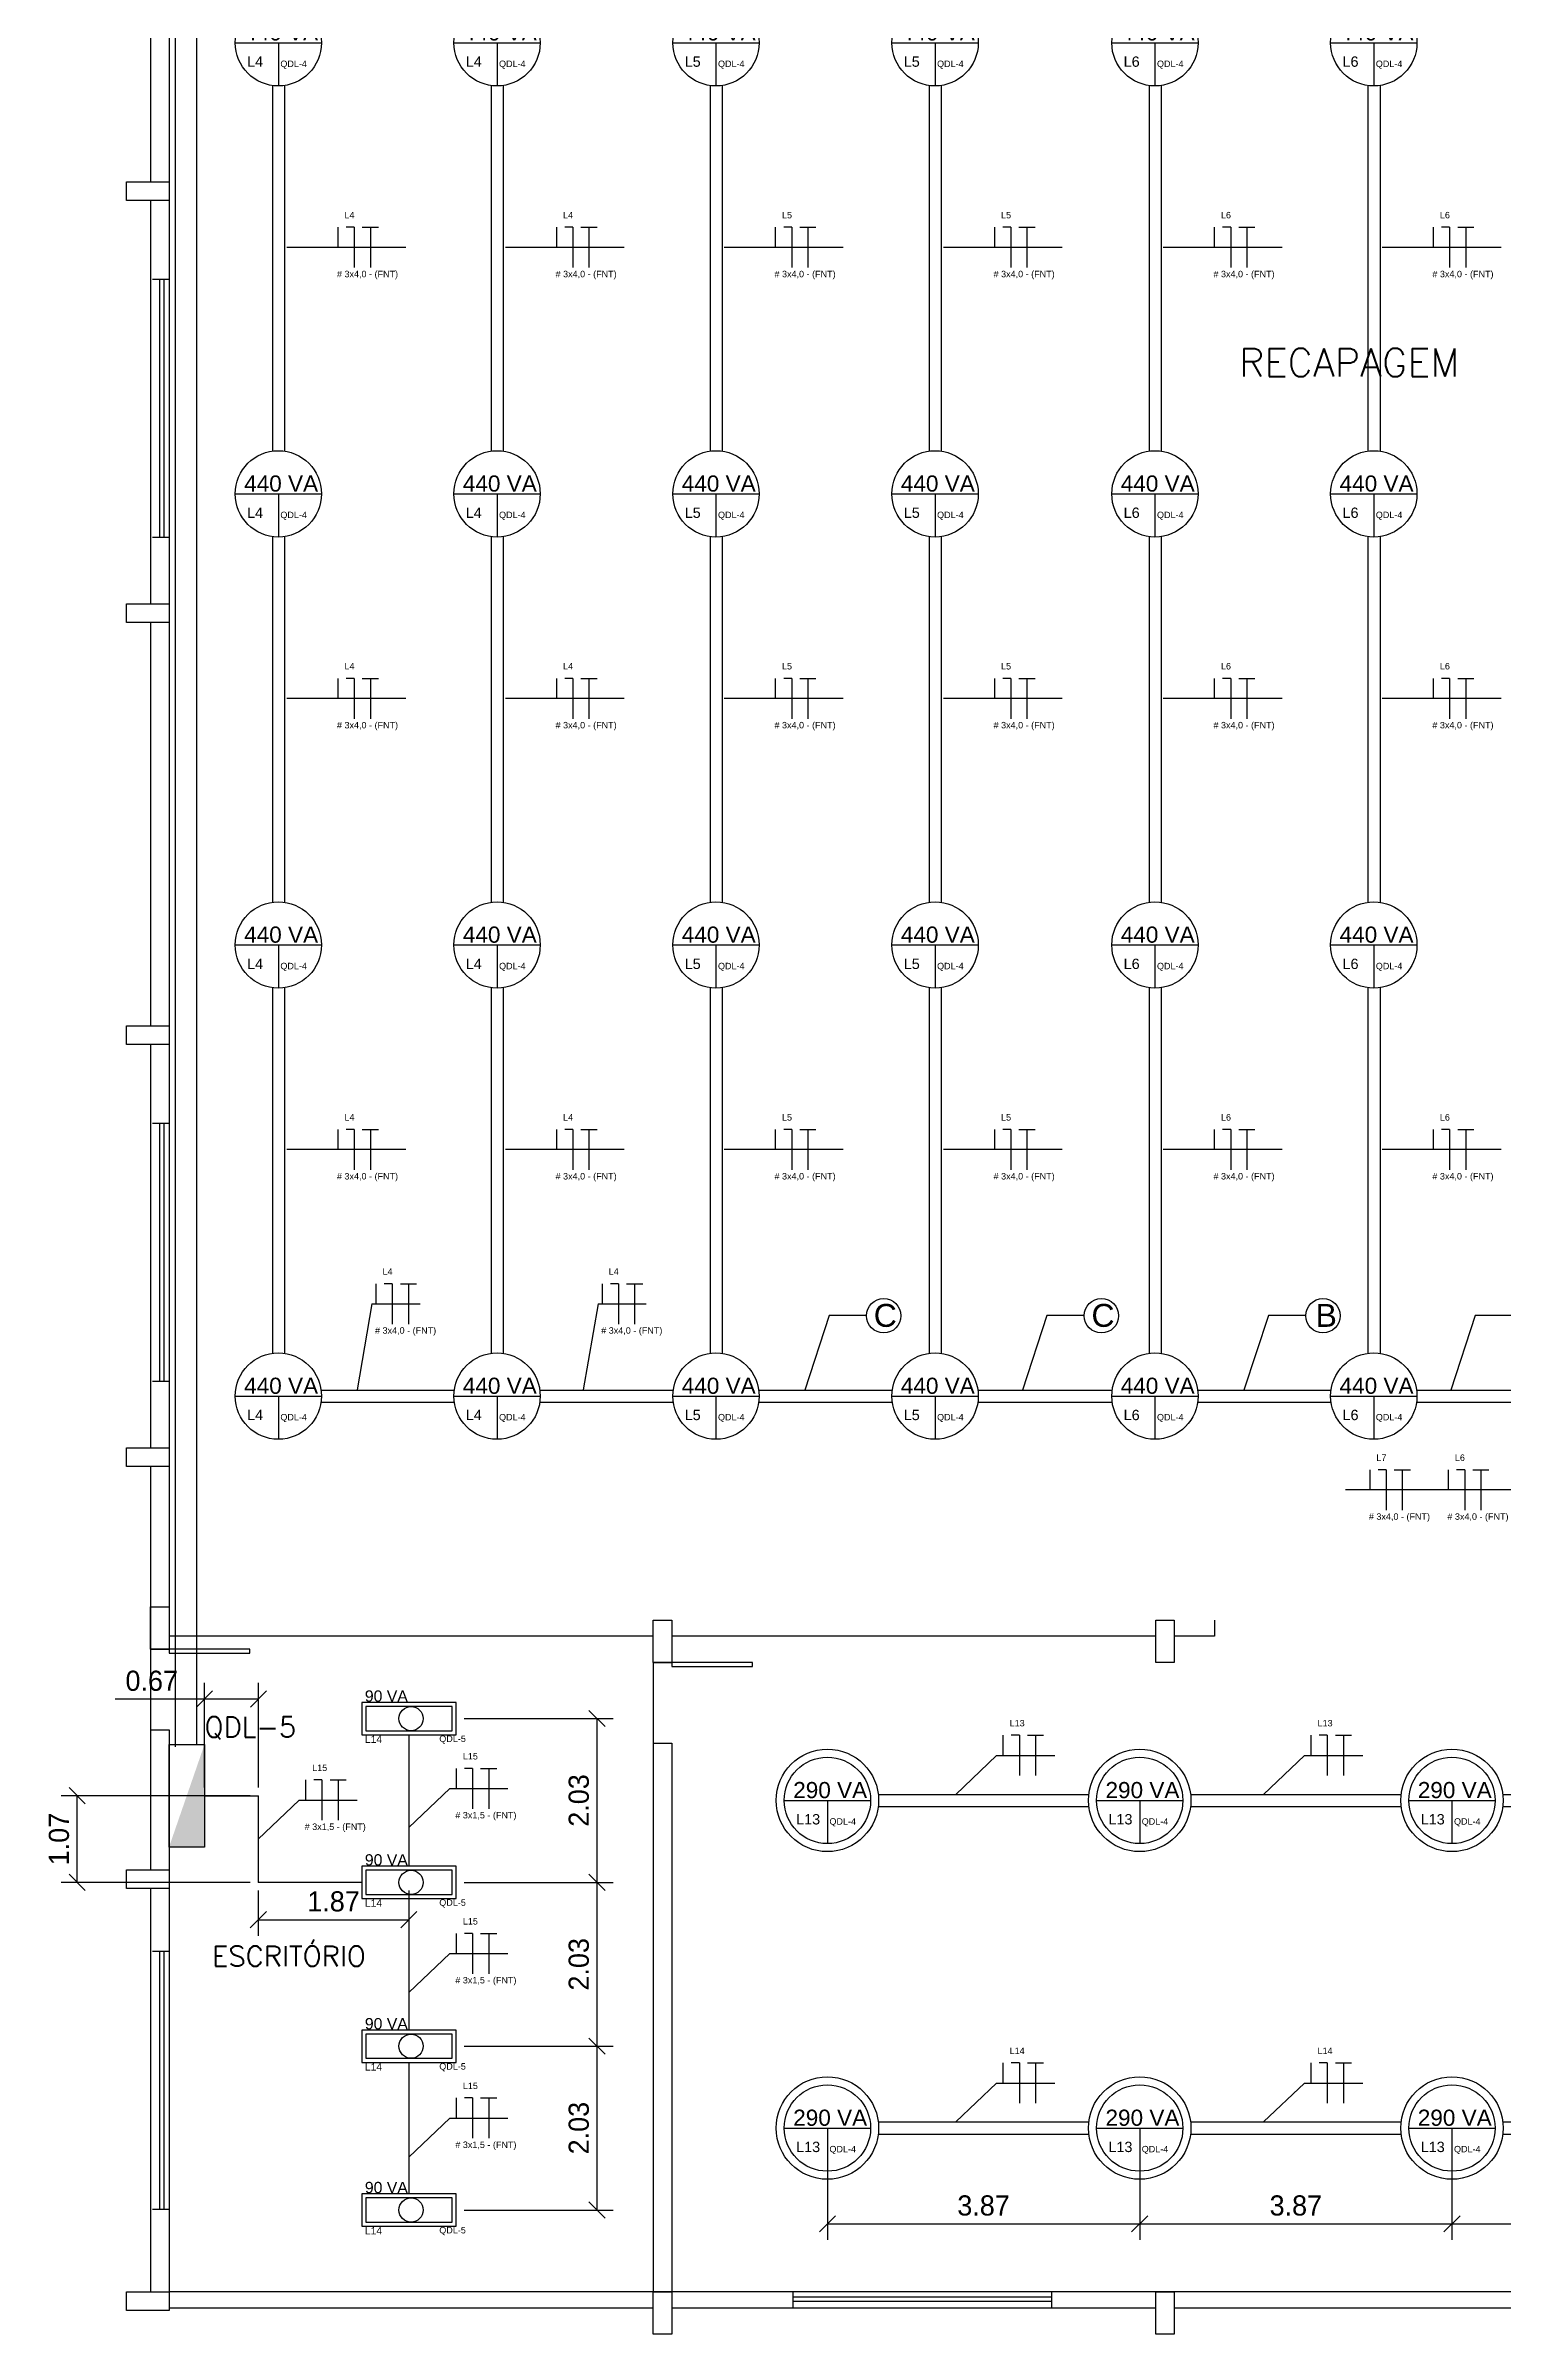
# Model space of a CAD drawing. Extents: x 196 to 487, y -48 to 152.
# Drawn here: x 272.57 to 290.63, y 13.54 to 41.89 of the extents above; entities that cross this region are included whole.
import ezdxf

# ---------------------------------------------------------------- set-up
doc = ezdxf.new("R2010")
doc.units = 0
doc.header["$MEASUREMENT"] = 0
doc.layers.get('0').update_dxf_attribs({"linetype": 'CONTINUOUS'})
doc.layers.get('DEFPOINTS').update_dxf_attribs({"linetype": 'CONTINUOUS'})
for name, color, linetype in [('_ARQ', 5, 'CONTINUOUS'), ('_ARQ-TEXTO', 4, 'CONTINUOUS'), ('_ELT-Eletrocalhas', 9, 'CONTINUOUS'), ('_ELT-Eletroduto', 7, 'CONTINUOUS'), ('_ELT-LUMINÁRIA', 2, 'CONTINUOUS'), ('_ELT-PONTO', 2, 'CONTINUOUS'), ('ELET_FIAÇÃO', 1, 'CONTINUOUS')]:
    doc.layers.add(name, color=color, linetype=linetype)
doc.styles.add('ARIAL', font='arial.ttf')
doc.styles.add('ROMANS', font='romans')
doc.dimstyles.new('LUMINOTECNICO', dxfattribs={"dimscale": 0, "dimtxt": 0.25, "dimasz": 0.2, "dimexe": 0.2, "dimexo": 0.1, "dimgap": 0.1, "dimtad": 1, "dimdsep": 46, "dimtxsty": 'Standard', "dimblk1": 'OBLIQUE', "dimblk2": 'OBLIQUE', "dimsah": 1, "dimcen": 0.2, "dimadec": 1, "dimazin": 0, "dimtfac": 1, "dimtmove": 0, "dimatfit": 3, "dimldrblk": 'OBLIQUE', "dimfxl": 1, "dimtolj": 1, "dimtzin": 0, "dimarcsym": 0})

# ---------------------------------------------------------------- blocks, each defined once
blk = doc.blocks.new('LUM_ RS-812')
at = {"layer": '_ELT-LUMINÁRIA', "linetype": 'Continuous'}
blk.add_circle((0, 0), 0.15, dxfattribs=at)
at = {"layer": '_ELT-PONTO', "linetype": 'Continuous'}
for points in [[(0.558, 0.2), (-0.612, 0.2), (-0.612, -0.2), (0.558, -0.2)], [(0.508, 0.15), (-0.562, 0.15), (-0.562, -0.15), (0.508, -0.15)]]:
    blk.add_lwpolyline(points, close=True, dxfattribs=at)
at = {"layer": '_ELT-LUMINÁRIA', "linetype": 'Continuous', "style": 'ARIAL'}
for tag, p, height in [('P', (-0.573, 0.209), 0.14), ('C', (-0.572, -0.302), 0.091), ('A', (0.349, -0.29), 0.08)]:
    blk.add_attdef(tag, p, '', height=height, dxfattribs=at)
blk = doc.blocks.new('Lum_VSódio')
at = {"layer": '_ELT-LUMINÁRIA', "linetype": 'Continuous'}
for points in [[(-0.535, 0), (0, 0), (0.535, 0)], [(0, 0), (0, -0.535)]]:
    blk.add_lwpolyline(points, dxfattribs=at)
for radius in [0.635, 0.535]:
    blk.add_circle((0, 0), radius, dxfattribs=at)
at = {"layer": '_ELT-LUMINÁRIA', "linetype": 'Continuous', "style": 'ARIAL'}
for tag, p, height in [('P', (-0.424, 0.028), 0.2), ('C', (-0.388, -0.298), 0.128), ('A', (0.025, -0.301), 0.08)]:
    blk.add_attdef(tag, p, '', height=height, dxfattribs=at)
blk = doc.blocks.new('FIACAO_ELETRO')
at = {"layer": 'ELET_FIAÇÃO', "linetype": 'Continuous'}
for p, q in [((0.589, 0.483), (0.589, 0.733)), ((0.789, 0.733), (0.689, 0.733)), ((0.789, 0.733), (0.789, 0.233)), ((0.889, 0.733), (1.089, 0.733)), ((0.989, 0.733), (0.989, 0.233))]:
    blk.add_line(p, q, dxfattribs=at)
at = {"layer": 'ELET_FIAÇÃO', "color": 7, "linetype": 'Continuous'}
for points in [[(0.505, 0.483), (0, 0)], [(0.505, 0.483), (1.227, 0.483)]]:
    blk.add_lwpolyline(points, dxfattribs=at)
at = {"layer": 'ELET_FIAÇÃO', "color": 7, "linetype": 'Continuous', "style": 'ARIAL'}
for tag, p in [('C', (0.668, 0.843)), ('B', (0.575, 0.113))]:
    blk.add_attdef(tag, p, '', height=0.08, dxfattribs=at)
blk = doc.blocks.new('_OBLIQUE')
at = {"color": 0, "linetype": 'ByBlock'}
blk.add_line((-0.5, -0.5), (0.5, 0.5), dxfattribs=at)
blk = doc.blocks.new('*D101')
at = {"layer": '_ELT-Eletroduto', "color": 0, "linetype": 'Continuous', "lineweight": -2, "transparency": 16777216}
for p, q in [((277.758, 17.106), (279.604, 17.106)), ((279.404, 15.076), (279.404, 17.106)), ((277.758, 15.076), (279.604, 15.076))]:
    blk.add_line(p, q, dxfattribs=at)
at = {"layer": 'DEFPOINTS', "color": 0, "linetype": 'Continuous', "transparency": 16777216}
for p in [(277.658, 17.106), (279.404, 17.106), (277.658, 15.076)]:
    blk.add_point(p, dxfattribs=at)
at = {"layer": '_ELT-Eletroduto', "color": 0, "linetype": 'Continuous', "lineweight": -2, "transparency": 16777216, "xscale": 0.2, "yscale": 0.2, "zscale": 0.2}
for p, rotation in [((279.404, 17.106), 90), ((279.404, 15.076), 270)]:
    blk.add_blockref('_OBLIQUE', p, dxfattribs=dict(at, rotation=rotation))
at = {"layer": '_ELT-Eletroduto', "color": 0, "linetype": 'Continuous', "transparency": 16777216, "insert": (279.179, 16.091), "char_height": 0.25, "attachment_point": 5, "rotation": 90}
blk.add_mtext('\\A1;2.03', dxfattribs=at)
blk = doc.blocks.new('*D102')
at = {"layer": '_ELT-Eletroduto', "color": 0, "linetype": 'Continuous', "lineweight": -2, "transparency": 16777216}
for p, q in [((277.758, 19.136), (279.604, 19.136)), ((279.404, 17.106), (279.404, 19.136)), ((277.758, 17.106), (279.604, 17.106))]:
    blk.add_line(p, q, dxfattribs=at)
at = {"layer": 'DEFPOINTS', "color": 0, "linetype": 'Continuous', "transparency": 16777216}
for p in [(277.658, 19.136), (279.404, 19.136), (277.658, 17.106)]:
    blk.add_point(p, dxfattribs=at)
at = {"layer": '_ELT-Eletroduto', "color": 0, "linetype": 'Continuous', "lineweight": -2, "transparency": 16777216, "xscale": 0.2, "yscale": 0.2, "zscale": 0.2}
for p, rotation in [((279.404, 19.136), 90), ((279.404, 17.106), 270)]:
    blk.add_blockref('_OBLIQUE', p, dxfattribs=dict(at, rotation=rotation))
at = {"layer": '_ELT-Eletroduto', "color": 0, "linetype": 'Continuous', "transparency": 16777216, "insert": (279.179, 18.121), "char_height": 0.25, "attachment_point": 5, "rotation": 90}
blk.add_mtext('\\A1;2.03', dxfattribs=at)
blk = doc.blocks.new('*D103')
at = {"layer": '_ELT-Eletroduto', "color": 0, "linetype": 'Continuous', "lineweight": -2, "transparency": 16777216}
for p, q in [((277.758, 21.166), (279.604, 21.166)), ((279.404, 19.136), (279.404, 21.166)), ((277.758, 19.136), (279.604, 19.136))]:
    blk.add_line(p, q, dxfattribs=at)
at = {"layer": 'DEFPOINTS', "color": 0, "linetype": 'Continuous', "transparency": 16777216}
for p in [(277.658, 21.166), (279.404, 21.166), (277.658, 19.136)]:
    blk.add_point(p, dxfattribs=at)
at = {"layer": '_ELT-Eletroduto', "color": 0, "linetype": 'Continuous', "lineweight": -2, "transparency": 16777216, "xscale": 0.2, "yscale": 0.2, "zscale": 0.2}
for p, rotation in [((279.404, 21.166), 90), ((279.404, 19.136), 270)]:
    blk.add_blockref('_OBLIQUE', p, dxfattribs=dict(at, rotation=rotation))
at = {"layer": '_ELT-Eletroduto', "color": 0, "linetype": 'Continuous', "transparency": 16777216, "insert": (279.179, 20.151), "char_height": 0.25, "attachment_point": 5, "rotation": 90}
blk.add_mtext('\\A1;2.03', dxfattribs=at)
blk = doc.blocks.new('*D104')
at = {"layer": '_ELT-Eletroduto', "color": 0, "linetype": 'Continuous', "lineweight": -2, "transparency": 16777216}
for p, q in [((275.206, 19.036), (275.206, 18.474)), ((277.073, 19.036), (277.073, 18.474)), ((275.206, 18.674), (277.073, 18.674))]:
    blk.add_line(p, q, dxfattribs=at)
at = {"layer": 'DEFPOINTS', "color": 0, "linetype": 'Continuous', "transparency": 16777216}
for p in [(275.206, 19.136), (277.073, 19.136), (277.073, 18.674)]:
    blk.add_point(p, dxfattribs=at)
at = {"layer": '_ELT-Eletroduto', "color": 0, "linetype": 'Continuous', "lineweight": -2, "transparency": 16777216, "xscale": 0.2, "yscale": 0.2, "zscale": 0.2, "rotation": 180}
blk.add_blockref('_OBLIQUE', (275.206, 18.674), dxfattribs=at)
at = {"layer": '_ELT-Eletroduto', "color": 0, "linetype": 'Continuous', "lineweight": -2, "transparency": 16777216, "xscale": 0.2, "yscale": 0.2, "zscale": 0.2}
blk.add_blockref('_OBLIQUE', (277.073, 18.674), dxfattribs=at)
at = {"layer": '_ELT-Eletroduto', "color": 0, "linetype": 'Continuous', "transparency": 16777216, "insert": (276.139, 18.899), "char_height": 0.25, "attachment_point": 5}
blk.add_mtext('\\A1;1.87', dxfattribs=at)
blk = doc.blocks.new('*D105')
at = {"layer": '_ELT-Eletroduto', "color": 0, "linetype": 'Continuous', "lineweight": -2, "transparency": 16777216}
for p, q in [((275.106, 20.21), (272.762, 20.21)), ((272.962, 19.136), (272.962, 20.21)), ((275.106, 19.136), (272.762, 19.136))]:
    blk.add_line(p, q, dxfattribs=at)
at = {"layer": 'DEFPOINTS', "color": 0, "linetype": 'Continuous', "transparency": 16777216}
for p in [(272.962, 20.21), (275.206, 20.21), (275.206, 19.136)]:
    blk.add_point(p, dxfattribs=at)
at = {"layer": '_ELT-Eletroduto', "color": 0, "linetype": 'Continuous', "lineweight": -2, "transparency": 16777216, "xscale": 0.2, "yscale": 0.2, "zscale": 0.2}
for p, rotation in [((272.962, 20.21), 90), ((272.962, 19.136), 270)]:
    blk.add_blockref('_OBLIQUE', p, dxfattribs=dict(at, rotation=rotation))
at = {"layer": '_ELT-Eletroduto', "color": 0, "linetype": 'Continuous', "transparency": 16777216, "insert": (272.737, 19.673), "char_height": 0.25, "attachment_point": 5, "rotation": 90}
blk.add_mtext('\\A1;1.07', dxfattribs=at)
blk = doc.blocks.new('*D106')
at = {"layer": '_ELT-Eletroduto', "color": 0, "linetype": 'Continuous', "lineweight": -2, "transparency": 16777216}
for p, q in [((274.54, 20.31), (274.54, 21.608)), ((275.208, 20.31), (275.208, 21.608)), ((274.54, 21.408), (273.432, 21.408)), ((275.208, 21.408), (274.54, 21.408))]:
    blk.add_line(p, q, dxfattribs=at)
at = {"layer": 'DEFPOINTS', "color": 0, "linetype": 'Continuous', "transparency": 16777216}
for p in [(274.54, 21.408), (274.54, 20.21), (275.208, 20.21)]:
    blk.add_point(p, dxfattribs=at)
at = {"layer": '_ELT-Eletroduto', "color": 0, "linetype": 'Continuous', "lineweight": -2, "transparency": 16777216, "xscale": 0.2, "yscale": 0.2, "zscale": 0.2, "rotation": 180}
blk.add_blockref('_OBLIQUE', (274.54, 21.408), dxfattribs=at)
at = {"layer": '_ELT-Eletroduto', "color": 0, "linetype": 'Continuous', "lineweight": -2, "transparency": 16777216, "xscale": 0.2, "yscale": 0.2, "zscale": 0.2}
blk.add_blockref('_OBLIQUE', (275.208, 21.408), dxfattribs=at)
at = {"layer": '_ELT-Eletroduto', "color": 0, "linetype": 'Continuous', "transparency": 16777216, "insert": (273.886, 21.633), "char_height": 0.25, "attachment_point": 5}
blk.add_mtext('\\A1;0.67', dxfattribs=at)
blk = doc.blocks.new('*D115')
at = {"layer": '_ELT-Eletrocalhas', "color": 0, "linetype": 'Continuous', "lineweight": -2, "transparency": 16777216}
for p, q in [((289.999, 15.992), (289.999, 14.706)), ((293.869, 15.992), (293.869, 14.706)), ((289.999, 14.906), (293.869, 14.906))]:
    blk.add_line(p, q, dxfattribs=at)
at = {"layer": 'DEFPOINTS', "color": 0, "linetype": 'Continuous', "transparency": 16777216}
for p in [(289.999, 16.092), (293.869, 16.092), (293.869, 14.906)]:
    blk.add_point(p, dxfattribs=at)
at = {"layer": '_ELT-Eletrocalhas', "color": 0, "linetype": 'Continuous', "lineweight": -2, "transparency": 16777216, "xscale": 0.2, "yscale": 0.2, "zscale": 0.2, "rotation": 180}
blk.add_blockref('_OBLIQUE', (289.999, 14.906), dxfattribs=at)
at = {"layer": '_ELT-Eletrocalhas', "color": 0, "linetype": 'Continuous', "lineweight": -2, "transparency": 16777216, "xscale": 0.2, "yscale": 0.2, "zscale": 0.2}
blk.add_blockref('_OBLIQUE', (293.869, 14.906), dxfattribs=at)
at = {"layer": '_ELT-Eletrocalhas', "color": 0, "linetype": 'Continuous', "transparency": 16777216, "insert": (291.934, 15.131), "char_height": 0.25, "attachment_point": 5}
blk.add_mtext('\\A1;3.87', dxfattribs=at)
blk = doc.blocks.new('*D116')
at = {"layer": '_ELT-Eletrocalhas', "color": 0, "linetype": 'Continuous', "lineweight": -2, "transparency": 16777216}
for p, q in [((286.129, 15.992), (286.129, 14.706)), ((289.999, 15.992), (289.999, 14.706)), ((286.129, 14.906), (289.999, 14.906))]:
    blk.add_line(p, q, dxfattribs=at)
at = {"layer": 'DEFPOINTS', "color": 0, "linetype": 'Continuous', "transparency": 16777216}
for p in [(286.129, 16.092), (289.999, 16.092), (289.999, 14.906)]:
    blk.add_point(p, dxfattribs=at)
at = {"layer": '_ELT-Eletrocalhas', "color": 0, "linetype": 'Continuous', "lineweight": -2, "transparency": 16777216, "xscale": 0.2, "yscale": 0.2, "zscale": 0.2, "rotation": 180}
blk.add_blockref('_OBLIQUE', (286.129, 14.906), dxfattribs=at)
at = {"layer": '_ELT-Eletrocalhas', "color": 0, "linetype": 'Continuous', "lineweight": -2, "transparency": 16777216, "xscale": 0.2, "yscale": 0.2, "zscale": 0.2}
blk.add_blockref('_OBLIQUE', (289.999, 14.906), dxfattribs=at)
at = {"layer": '_ELT-Eletrocalhas', "color": 0, "linetype": 'Continuous', "transparency": 16777216, "insert": (288.064, 15.131), "char_height": 0.25, "attachment_point": 5}
blk.add_mtext('\\A1;3.87', dxfattribs=at)
blk = doc.blocks.new('*D117')
at = {"layer": '_ELT-Eletrocalhas', "color": 0, "linetype": 'Continuous', "lineweight": -2, "transparency": 16777216}
for p, q in [((282.259, 15.992), (282.259, 14.706)), ((286.129, 15.992), (286.129, 14.706)), ((282.259, 14.906), (286.129, 14.906))]:
    blk.add_line(p, q, dxfattribs=at)
at = {"layer": 'DEFPOINTS', "color": 0, "linetype": 'Continuous', "transparency": 16777216}
for p in [(282.259, 16.092), (286.129, 16.092), (286.129, 14.906)]:
    blk.add_point(p, dxfattribs=at)
at = {"layer": '_ELT-Eletrocalhas', "color": 0, "linetype": 'Continuous', "lineweight": -2, "transparency": 16777216, "xscale": 0.2, "yscale": 0.2, "zscale": 0.2, "rotation": 180}
blk.add_blockref('_OBLIQUE', (282.259, 14.906), dxfattribs=at)
at = {"layer": '_ELT-Eletrocalhas', "color": 0, "linetype": 'Continuous', "lineweight": -2, "transparency": 16777216, "xscale": 0.2, "yscale": 0.2, "zscale": 0.2}
blk.add_blockref('_OBLIQUE', (286.129, 14.906), dxfattribs=at)
at = {"layer": '_ELT-Eletrocalhas', "color": 0, "linetype": 'Continuous', "transparency": 16777216, "insert": (284.194, 15.131), "char_height": 0.25, "attachment_point": 5}
blk.add_mtext('\\A1;3.87', dxfattribs=at)
blk = doc.blocks.new('LAMPADA_RECAPAGEM')
at = {"layer": '_ELT-LUMINÁRIA', "linetype": 'Continuous'}
for points in [[(-0.535, 0), (0, 0), (0.535, 0)], [(0, 0), (0, -0.535)]]:
    blk.add_lwpolyline(points, dxfattribs=at)
blk.add_circle((0, 0), 0.535, dxfattribs=at)
at = {"layer": '_ELT-LUMINÁRIA', "linetype": 'Continuous', "style": 'ARIAL'}
for tag, p, height in [('P', (-0.424, 0.028), 0.2), ('C', (-0.388, -0.298), 0.128), ('A', (0.025, -0.301), 0.08)]:
    blk.add_attdef(tag, p, '', height=height, dxfattribs=at)
blk = doc.blocks.new('FIACAOQUALIDADE')
at = {"layer": 'ELET_FIAÇÃO', "linetype": 'Continuous'}
for p, q in [((0.236, 1.065), (0.236, 1.315)), ((0.436, 1.315), (0.336, 1.315)), ((0.436, 1.315), (0.436, 0.815)), ((0.536, 1.315), (0.736, 1.315)), ((0.636, 1.315), (0.636, 0.815))]:
    blk.add_line(p, q, dxfattribs=at)
at = {"layer": 'ELET_FIAÇÃO', "color": 7, "linetype": 'Continuous'}
for points in [[(0.184, 1.065), (0, 0)], [(0.184, 1.065), (0.78, 1.065)]]:
    blk.add_lwpolyline(points, dxfattribs=at)
at = {"layer": 'ELET_FIAÇÃO', "color": 7, "linetype": 'Continuous', "style": 'ARIAL'}
for tag, p in [('C', (0.315, 1.425)), ('B', (0.222, 0.695))]:
    blk.add_attdef(tag, p, '', height=0.08, dxfattribs=at)
blk = doc.blocks.new('Fiação_FNT_antiga')
at = {"layer": 'ELET_FIAÇÃO', "linetype": 'Continuous'}
for p, q in [((-0.2, 0), (-0.2, 0.25)), ((0, 0.25), (-0.1, 0.25)), ((0, 0.25), (0, -0.25)), ((0.1, 0.25), (0.3, 0.25)), ((0.2, 0.25), (0.2, -0.25))]:
    blk.add_line(p, q, dxfattribs=at)
at = {"layer": 'ELET_FIAÇÃO', "color": 7, "linetype": 'Continuous', "style": 'ARIAL'}
for tag, p in [('C', (-0.121, 0.36)), ('B', (-0.214, -0.37))]:
    blk.add_attdef(tag, p, '', height=0.08, dxfattribs=at)

msp = doc.modelspace()

# ---------------------------------------------------------------- hatches: boundary and pattern name
at = {"layer": '_ELT-PONTO', "linetype": 'Continuous'}
msp.add_hatch(color=256, dxfattribs=at).paths.add_polyline_path([(274.54, 20.846), (274.1, 19.573), (274.54, 19.573)])

# ---------------------------------------------------------------- linework, layer by layer
at = {"layer": '_ARQ', "linetype": 'Continuous'}
for p, q in [((274.1, 58.589), (274.1, 22.026)), ((287.056, 22.386), (287.056, 22.186)), ((287.056, 22.386), (287.056, 22.186)), ((273.87, 22.026), (274.1, 22.026)), ((280.1, 21.862), (280.1, 14.062)), ((280.1, 21.862), (280.329, 21.862)), ((280.1, 21.862), (280.329, 21.862)), ((273.87, 21.026), (274.1, 21.026)), ((274.1, 21.026), (274.1, 14.062)), ((280.1, 20.862), (280.329, 20.862)), ((280.329, 20.862), (280.329, 14.062))]:
    msp.add_line(p, q, dxfattribs=at)
at = {"layer": '_ARQ'}
for p, q in [((273.87, 45.208), (273.87, 40.208)), ((273.87, 39.978), (273.87, 34.978)), ((273.897, 39.002), (274.1, 39.002)), ((273.981, 39.002), (273.981, 35.804)), ((274.035, 39.002), (274.035, 35.804)), ((274.1, 35.802), (273.897, 35.802)), ((273.87, 34.749), (273.87, 29.749)), ((273.87, 29.52), (273.87, 24.52)), ((273.897, 28.543), (274.1, 28.543)), ((273.981, 28.543), (273.981, 25.346)), ((274.035, 28.543), (274.035, 25.346)), ((274.1, 25.343), (273.897, 25.343)), ((273.87, 24.291), (273.87, 19.291)), ((280.1, 22.186), (274.1, 22.186)), ((286.329, 22.186), (280.329, 22.186)), ((286.329, 22.186), (280.329, 22.186)), ((287.056, 22.186), (286.558, 22.186)), ((287.056, 22.186), (286.558, 22.186)), ((273.87, 19.062), (273.87, 14.062)), ((273.897, 18.282), (274.1, 18.282)), ((273.981, 18.282), (273.981, 15.085)), ((274.035, 18.282), (274.035, 15.085)), ((274.1, 15.082), (273.897, 15.082)), ((327.275, 14.062), (274.1, 14.062)), ((281.835, 13.862), (281.835, 14.064)), ((281.835, 13.999), (285.032, 13.999)), ((281.835, 13.946), (285.032, 13.946)), ((285.035, 14.064), (285.035, 13.862)), ((280.1, 13.862), (274.1, 13.862)), ((286.329, 13.862), (280.329, 13.862)), ((292.558, 13.862), (286.558, 13.862))]:
    msp.add_line(p, q, dxfattribs=at)
for points in [[(273.575, 40.208), (274.1, 40.208), (274.1, 39.978), (273.575, 39.978)], [(273.575, 34.978), (274.1, 34.978), (274.1, 34.749), (273.575, 34.749)], [(273.575, 29.749), (274.1, 29.749), (274.1, 29.52), (273.575, 29.52)], [(273.575, 24.52), (274.1, 24.52), (274.1, 24.291), (273.575, 24.291)], [(274.1, 22.55), (274.1, 22.026), (273.87, 22.026), (273.87, 22.55)], [(280.329, 22.386), (280.329, 21.862), (280.1, 21.862), (280.1, 22.386)], [(280.329, 22.386), (280.329, 21.862), (280.1, 21.862), (280.1, 22.386)], [(286.558, 22.386), (286.558, 21.862), (286.329, 21.862), (286.329, 22.386)], [(286.558, 22.386), (286.558, 21.862), (286.329, 21.862), (286.329, 22.386)], [(273.575, 19.291), (274.1, 19.291), (274.1, 19.062), (273.575, 19.062)], [(273.575, 14.062), (274.1, 14.062), (274.1, 13.832), (273.575, 13.832)], [(280.329, 14.062), (280.329, 13.537), (280.1, 13.537), (280.1, 14.062)], [(286.558, 14.062), (286.558, 13.537), (286.329, 13.537), (286.329, 14.062)]]:
    msp.add_lwpolyline(points, close=True, dxfattribs=at)
at = {"layer": '_ARQ', "linetype": 'Continuous'}
for points in [[(275.1, 22.026), (274.1, 22.026), (274.1, 21.976), (275.1, 21.976)], [(281.329, 21.862), (280.329, 21.862), (280.329, 21.812), (281.329, 21.812)]]:
    msp.add_lwpolyline(points, close=True, dxfattribs=at)
at = {"layer": '_ELT-Eletrocalhas', "color": 6}
for p, q in [((274.176, 49.343), (274.176, 20.817)), ((274.44, 49.132), (274.44, 20.842))]:
    msp.add_line(p, q, dxfattribs=at)
at = {"layer": '_ELT-Eletrocalhas'}
for p, q in [((275.386, 36.87), (275.386, 41.407)), ((275.536, 36.87), (275.536, 41.407)), ((278.096, 36.87), (278.096, 41.407)), ((278.246, 36.87), (278.246, 41.407)), ((280.809, 36.87), (280.809, 41.407)), ((280.959, 36.87), (280.959, 41.407)), ((283.523, 36.87), (283.523, 41.407)), ((283.673, 36.87), (283.673, 41.407)), ((286.249, 36.87), (286.249, 41.407)), ((286.399, 36.87), (286.399, 41.407)), ((288.961, 36.87), (288.961, 41.407)), ((289.111, 36.87), (289.111, 41.407)), ((275.386, 31.28), (275.386, 35.817)), ((275.536, 31.28), (275.536, 35.817)), ((278.096, 31.28), (278.096, 35.817)), ((278.246, 31.28), (278.246, 35.817)), ((280.809, 31.28), (280.809, 35.817)), ((280.959, 31.28), (280.959, 35.817)), ((283.523, 31.28), (283.523, 35.817)), ((283.673, 31.28), (283.673, 35.817)), ((286.249, 31.28), (286.249, 35.817)), ((286.399, 31.28), (286.399, 35.817)), ((288.961, 31.28), (288.961, 35.817)), ((289.111, 31.28), (289.111, 35.817)), ((275.386, 25.69), (275.386, 30.227)), ((275.536, 25.69), (275.536, 30.227)), ((278.096, 25.69), (278.096, 30.227)), ((278.246, 25.69), (278.246, 30.227)), ((280.809, 25.69), (280.809, 30.227)), ((280.959, 25.69), (280.959, 30.227)), ((283.523, 25.69), (283.523, 30.227)), ((283.673, 25.69), (283.673, 30.227)), ((286.249, 25.69), (286.249, 30.227)), ((286.399, 25.69), (286.399, 30.227)), ((288.961, 25.69), (288.961, 30.227)), ((289.111, 25.69), (289.111, 30.227)), ((275.983, 25.237), (277.635, 25.237)), ((275.983, 25.087), (277.635, 25.087)), ((278.7, 25.237), (280.348, 25.237)), ((278.7, 25.087), (280.348, 25.087)), ((281.409, 25.237), (283.063, 25.237)), ((281.409, 25.087), (283.063, 25.087)), ((284.128, 25.237), (285.788, 25.237)), ((284.128, 25.087), (285.788, 25.087)), ((286.842, 25.237), (288.501, 25.237)), ((286.842, 25.087), (288.501, 25.087)), ((289.561, 25.237), (291.215, 25.237)), ((289.561, 25.087), (291.215, 25.087)), ((282.894, 20.227), (285.494, 20.227)), ((286.764, 20.227), (289.364, 20.227)), ((290.634, 20.227), (293.234, 20.227)), ((282.894, 20.077), (285.494, 20.077)), ((286.764, 20.077), (289.364, 20.077)), ((290.634, 20.077), (293.234, 20.077)), ((282.894, 16.167), (285.494, 16.167)), ((286.764, 16.167), (289.364, 16.167)), ((290.634, 16.167), (293.234, 16.167)), ((282.894, 16.017), (285.494, 16.017)), ((286.764, 16.017), (289.364, 16.017)), ((290.634, 16.017), (293.234, 16.017))]:
    msp.add_line(p, q, dxfattribs=at)
at = {"layer": '_ELT-Eletrocalhas', "linetype": 'Continuous'}
for p, q in [((277.033, 39.396), (275.559, 39.396)), ((279.742, 39.396), (278.269, 39.396)), ((282.455, 39.396), (280.981, 39.396)), ((285.17, 39.396), (283.696, 39.396)), ((287.895, 39.396), (286.421, 39.396)), ((290.608, 39.396), (289.134, 39.396)), ((277.033, 33.806), (275.559, 33.806)), ((279.742, 33.806), (278.269, 33.806)), ((282.455, 33.806), (280.981, 33.806)), ((285.17, 33.806), (283.696, 33.806)), ((287.895, 33.806), (286.421, 33.806)), ((290.608, 33.806), (289.134, 33.806)), ((277.033, 28.216), (275.559, 28.216)), ((279.742, 28.216), (278.269, 28.216)), ((282.455, 28.216), (280.981, 28.216)), ((285.17, 28.216), (283.696, 28.216)), ((287.895, 28.216), (286.421, 28.216)), ((290.608, 28.216), (289.134, 28.216)), ((282.281, 26.161), (281.978, 25.237)), ((282.744, 26.161), (282.281, 26.161)), ((284.978, 26.161), (284.676, 25.237)), ((285.442, 26.161), (284.978, 26.161)), ((287.723, 26.161), (287.42, 25.237)), ((288.186, 26.161), (287.723, 26.161)), ((290.285, 26.161), (289.983, 25.237)), ((290.749, 26.161), (290.285, 26.161)), ((291.498, 23.999), (288.68, 23.999))]:
    msp.add_line(p, q, dxfattribs=at)
for centre in [(282.957, 26.157), (285.655, 26.157), (288.4, 26.157)]:
    msp.add_circle(centre, 0.213, dxfattribs=at)
at = {"layer": '_ELT-Eletroduto', "linetype": 'Continuous'}
for p, q in [((277.073, 20.966), (277.073, 19.336)), ((274.54, 20.21), (275.208, 20.21)), ((275.206, 20.21), (275.206, 19.136)), ((282.894, 20.227), (282.894, 20.077)), ((276.487, 19.136), (275.206, 19.136)), ((277.073, 18.936), (277.073, 17.306)), ((277.073, 16.906), (277.073, 15.276))]:
    msp.add_line(p, q, dxfattribs=at)
at = {"layer": '_ELT-PONTO', "linetype": 'Continuous'}
msp.add_lwpolyline([(274.54, 19.573), (274.1, 19.573), (274.1, 20.846), (274.54, 20.846)], close=True, dxfattribs=at)

# ---------------------------------------------------------------- block references
at = {"layer": '_ELT-Eletrocalhas', "linetype": 'Continuous'}
for name, p, values in [('Fiação_FNT_antiga', (276.395, 39.396), {'C': 'L4', 'B': '# 3x4,0 - (FNT)'}), ('Fiação_FNT_antiga', (279.104, 39.396), {'C': 'L4', 'B': '# 3x4,0 - (FNT)'}), ('Fiação_FNT_antiga', (281.817, 39.396), {'C': 'L5', 'B': '# 3x4,0 - (FNT)'}), ('Fiação_FNT_antiga', (284.532, 39.396), {'C': 'L5', 'B': '# 3x4,0 - (FNT)'}), ('Fiação_FNT_antiga', (287.257, 39.396), {'C': 'L6', 'B': '# 3x4,0 - (FNT)'}), ('Fiação_FNT_antiga', (289.97, 39.396), {'C': 'L6', 'B': '# 3x4,0 - (FNT)'}), ('Fiação_FNT_antiga', (276.395, 33.806), {'C': 'L4', 'B': '# 3x4,0 - (FNT)'}), ('Fiação_FNT_antiga', (279.104, 33.806), {'C': 'L4', 'B': '# 3x4,0 - (FNT)'}), ('Fiação_FNT_antiga', (281.817, 33.806), {'C': 'L5', 'B': '# 3x4,0 - (FNT)'}), ('Fiação_FNT_antiga', (284.532, 33.806), {'C': 'L5', 'B': '# 3x4,0 - (FNT)'}), ('Fiação_FNT_antiga', (287.257, 33.806), {'C': 'L6', 'B': '# 3x4,0 - (FNT)'}), ('Fiação_FNT_antiga', (289.97, 33.806), {'C': 'L6', 'B': '# 3x4,0 - (FNT)'}), ('Fiação_FNT_antiga', (276.395, 28.216), {'C': 'L4', 'B': '# 3x4,0 - (FNT)'}), ('Fiação_FNT_antiga', (279.104, 28.216), {'C': 'L4', 'B': '# 3x4,0 - (FNT)'}), ('Fiação_FNT_antiga', (281.817, 28.216), {'C': 'L5', 'B': '# 3x4,0 - (FNT)'}), ('Fiação_FNT_antiga', (284.532, 28.216), {'C': 'L5', 'B': '# 3x4,0 - (FNT)'}), ('Fiação_FNT_antiga', (287.257, 28.216), {'C': 'L6', 'B': '# 3x4,0 - (FNT)'}), ('Fiação_FNT_antiga', (289.97, 28.216), {'C': 'L6', 'B': '# 3x4,0 - (FNT)'}), ('Fiação_FNT_antiga', (289.183, 23.999), {'C': 'L7', 'B': '# 3x4,0 - (FNT)'}), ('Fiação_FNT_antiga', (290.156, 23.999), {'C': 'L6', 'B': '# 3x4,0 - (FNT)'}), ('FIACAO_ELETRO', (277.073, 19.816), {'C': 'L15', 'B': '# 3x1,5 - (FNT)'}), ('FIACAO_ELETRO', (275.206, 19.673), {'C': 'L15', 'B': '# 3x1,5 - (FNT)'}), ('FIACAO_ELETRO', (277.073, 17.771), {'C': 'L15', 'B': '# 3x1,5 - (FNT)'}), ('FIACAO_ELETRO', (277.073, 15.732), {'C': 'L15', 'B': '# 3x1,5 - (FNT)'})]:
    msp.add_blockref(name, p, dxfattribs=at).add_auto_attribs(values)
ref = msp.add_blockref('FIACAO_ELETRO', (283.849, 20.227), dxfattribs=at)
ref.add_attrib('C', 'L13', (284.517, 21.069), dxfattribs={"layer": 'ELET_FIAÇÃO', "color": 7, "linetype": 'Continuous', "height": 0.08, "style": 'ARIAL'})
ref = msp.add_blockref('FIACAO_ELETRO', (287.665, 20.227), dxfattribs=at)
ref.add_attrib('C', 'L13', (288.333, 21.069), dxfattribs={"layer": 'ELET_FIAÇÃO', "color": 7, "linetype": 'Continuous', "height": 0.08, "style": 'ARIAL'})
ref = msp.add_blockref('FIACAO_ELETRO', (283.849, 16.167), dxfattribs=at)
ref.add_attrib('C', 'L14', (284.517, 17.009), dxfattribs={"layer": 'ELET_FIAÇÃO', "color": 7, "linetype": 'Continuous', "height": 0.08, "style": 'ARIAL'})
ref = msp.add_blockref('FIACAO_ELETRO', (287.665, 16.167), dxfattribs=at)
ref.add_attrib('C', 'L14', (288.333, 17.009), dxfattribs={"layer": 'ELET_FIAÇÃO', "color": 7, "linetype": 'Continuous', "height": 0.08, "style": 'ARIAL'})
at = {"layer": '_ELT-Eletroduto'}
for p, values in [((275.455, 41.932), {'P': '440 VA ', 'C': 'L4', 'A': 'QDL-4'}), ((278.165, 41.932), {'P': '440 VA ', 'C': 'L4', 'A': 'QDL-4'}), ((280.878, 41.932), {'P': '440 VA ', 'C': 'L5', 'A': 'QDL-4'}), ((283.593, 41.932), {'P': '440 VA ', 'C': 'L5', 'A': 'QDL-4'}), ((286.318, 41.932), {'P': '440 VA ', 'C': 'L6', 'A': 'QDL-4'}), ((289.03, 41.932), {'P': '440 VA ', 'C': 'L6', 'A': 'QDL-4'}), ((275.455, 36.342), {'P': '440 VA ', 'C': 'L4', 'A': 'QDL-4'}), ((278.165, 36.342), {'P': '440 VA ', 'C': 'L4', 'A': 'QDL-4'}), ((280.878, 36.342), {'P': '440 VA ', 'C': 'L5', 'A': 'QDL-4'}), ((283.593, 36.342), {'P': '440 VA ', 'C': 'L5', 'A': 'QDL-4'}), ((286.318, 36.342), {'P': '440 VA ', 'C': 'L6', 'A': 'QDL-4'}), ((289.03, 36.342), {'P': '440 VA ', 'C': 'L6', 'A': 'QDL-4'}), ((275.455, 30.752), {'P': '440 VA ', 'C': 'L4', 'A': 'QDL-4'}), ((278.165, 30.752), {'P': '440 VA ', 'C': 'L4', 'A': 'QDL-4'}), ((280.878, 30.752), {'P': '440 VA ', 'C': 'L5', 'A': 'QDL-4'}), ((283.593, 30.752), {'P': '440 VA ', 'C': 'L5', 'A': 'QDL-4'}), ((286.318, 30.752), {'P': '440 VA ', 'C': 'L6', 'A': 'QDL-4'}), ((289.03, 30.752), {'P': '440 VA ', 'C': 'L6', 'A': 'QDL-4'}), ((275.455, 25.162), {'P': '440 VA ', 'C': 'L4', 'A': 'QDL-4'}), ((278.165, 25.162), {'P': '440 VA ', 'C': 'L4', 'A': 'QDL-4'}), ((280.878, 25.162), {'P': '440 VA ', 'C': 'L5', 'A': 'QDL-4'}), ((283.593, 25.162), {'P': '440 VA ', 'C': 'L5', 'A': 'QDL-4'}), ((286.318, 25.162), {'P': '440 VA ', 'C': 'L6', 'A': 'QDL-4'}), ((289.03, 25.162), {'P': '440 VA ', 'C': 'L6', 'A': 'QDL-4'})]:
    msp.add_blockref('LAMPADA_RECAPAGEM', p, dxfattribs=at).add_auto_attribs(values)
at = {"layer": '_ELT-LUMINÁRIA', "linetype": 'Continuous'}
for name, p, values in [('LUM_ RS-812', (277.1, 21.166), {'C': 'L14', 'A': 'QDL-5', 'P': '90 VA'}), ('Lum_VSódio', (282.259, 20.152), {'P': '290 VA', 'C': 'L13', 'A': 'QDL-4'}), ('Lum_VSódio', (286.129, 20.152), {'P': '290 VA', 'C': 'L13', 'A': 'QDL-4'}), ('Lum_VSódio', (289.999, 20.152), {'P': '290 VA', 'C': 'L13', 'A': 'QDL-4'}), ('LUM_ RS-812', (277.1, 19.136), {'C': 'L14', 'A': 'QDL-5', 'P': '90 VA'}), ('LUM_ RS-812', (277.1, 17.106), {'C': 'L14', 'A': 'QDL-5', 'P': '90 VA'}), ('Lum_VSódio', (282.259, 16.092), {'P': '290 VA', 'C': 'L13', 'A': 'QDL-4'}), ('Lum_VSódio', (286.129, 16.092), {'P': '290 VA', 'C': 'L13', 'A': 'QDL-4'}), ('Lum_VSódio', (289.999, 16.092), {'P': '290 VA', 'C': 'L13', 'A': 'QDL-4'}), ('LUM_ RS-812', (277.1, 15.076), {'C': 'L14', 'A': 'QDL-5', 'P': '90 VA'})]:
    msp.add_blockref(name, p, dxfattribs=at).add_auto_attribs(values)
at = {"layer": 'ELET_FIAÇÃO'}
for p in [(276.431, 25.24), (279.234, 25.24)]:
    msp.add_blockref('FIACAOQUALIDADE', p, dxfattribs=at).add_auto_attribs({'C': 'L4', 'B': '# 3x4,0 - (FNT)'})

# ---------------------------------------------------------------- texts
at = {"layer": '_ARQ-TEXTO', "style": 'ROMANS'}
for s, height, p in [('RECAPAGEM', 0.35, (287.36, 37.795)), ('QDL-5', 0.25, (274.54, 20.936)), ('ESCRITÓRIO', 0.25, (274.632, 18.097))]:
    msp.add_text(s, height=height, dxfattribs=at).set_placement(p)
at = {"layer": '_ELT-Eletrocalhas', "linetype": 'Continuous', "char_height": 0.284, "attachment_point": 1, "style": 'ARIAL'}
for s, insert in [('C', (282.833, 26.304)), ('C', (285.531, 26.304)), ('B', (288.308, 26.304))]:
    msp.add_mtext_dynamic_manual_height_columns(s, width=0.2838, gutter_width=1.419, heights=[0], dxfattribs=dict(at, insert=insert))

# ---------------------------------------------------------------- dimensions: what is measured, and where the dimension line sits
at = {"layer": '_ELT-Eletrocalhas', "linetype": 'Continuous'}
for base, p1, p2, picture, middle in [((286.129, 14.906), (282.259, 16.092), (286.129, 16.092), '*D117', (284.194, 15.131)), ((289.999, 14.906), (286.129, 16.092), (289.999, 16.092), '*D116', (288.064, 15.131)), ((293.869, 14.906), (289.999, 16.092), (293.869, 16.092), '*D115', (291.934, 15.131))]:
    dim = msp.add_linear_dim(base=base, p1=p1, p2=p2, dimstyle='LUMINOTECNICO', override={"dimscale": 1}, dxfattribs=at)
    dim.commit()
    dim.dimension.update_dxf_attribs({"geometry": picture, "text_midpoint": middle})
at = {"layer": '_ELT-Eletroduto', "linetype": 'Continuous'}
for base, p1, p2, picture, middle in [((274.54, 21.408), (275.208, 20.21), (274.54, 20.21), '*D106', (273.886, 21.633)), ((277.073, 18.674), (275.206, 19.136), (277.073, 19.136), '*D104', (276.139, 18.899))]:
    dim = msp.add_linear_dim(base=base, p1=p1, p2=p2, dimstyle='LUMINOTECNICO', override={"dimscale": 1}, dxfattribs=at)
    dim.commit()
    dim.dimension.update_dxf_attribs({"geometry": picture, "text_midpoint": middle})
for base, p1, p2, picture, middle in [((279.404, 21.166), (277.658, 19.136), (277.658, 21.166), '*D103', (279.179, 20.151)), ((272.962, 20.21), (275.206, 19.136), (275.206, 20.21), '*D105', (272.737, 19.673)), ((279.404, 19.136), (277.658, 17.106), (277.658, 19.136), '*D102', (279.179, 18.121)), ((279.404, 17.106), (277.658, 15.076), (277.658, 17.106), '*D101', (279.179, 16.091))]:
    dim = msp.add_linear_dim(base=base, p1=p1, p2=p2, angle=90, dimstyle='LUMINOTECNICO', override={"dimscale": 1}, dxfattribs=at)
    dim.commit()
    dim.dimension.update_dxf_attribs({"geometry": picture, "text_midpoint": middle})

doc.saveas('drawing.dxf')
